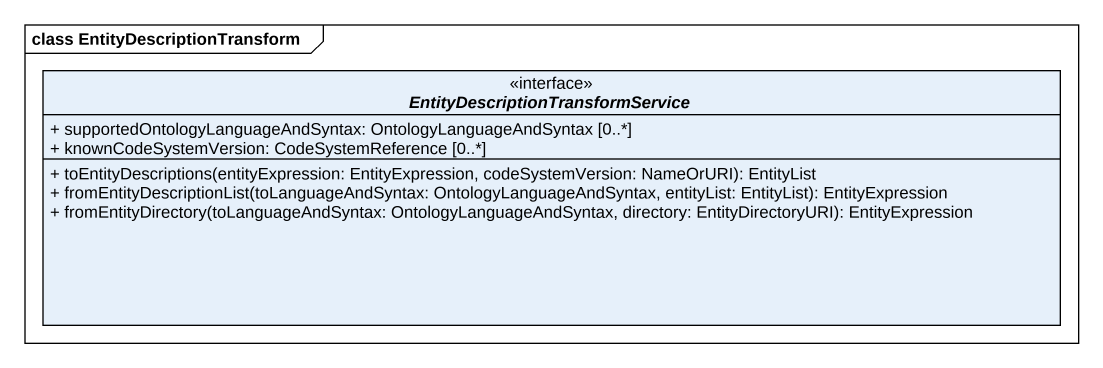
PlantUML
@startuml
mainframe class EntityDescriptionTransform
hide circle
hide empty members
skinparam classAttributeIconSize 0
interface "EntityDescriptionTransformService" as EntityDescriptionTransformSe <<interface>> {
  + supportedOntologyLanguageAndSyntax: OntologyLanguageAndSyntax [0..*]
  + knownCodeSystemVersion: CodeSystemReference [0..*]
  + toEntityDescriptions(entityExpression: EntityExpression, codeSystemVersion: NameOrURI): EntityList
  + fromEntityDescriptionList(toLanguageAndSyntax: OntologyLanguageAndSyntax, entityList: EntityList): EntityExpression
  + fromEntityDirectory(toLanguageAndSyntax: OntologyLanguageAndSyntax, directory: EntityDirectoryURI): EntityExpression
}
@enduml
